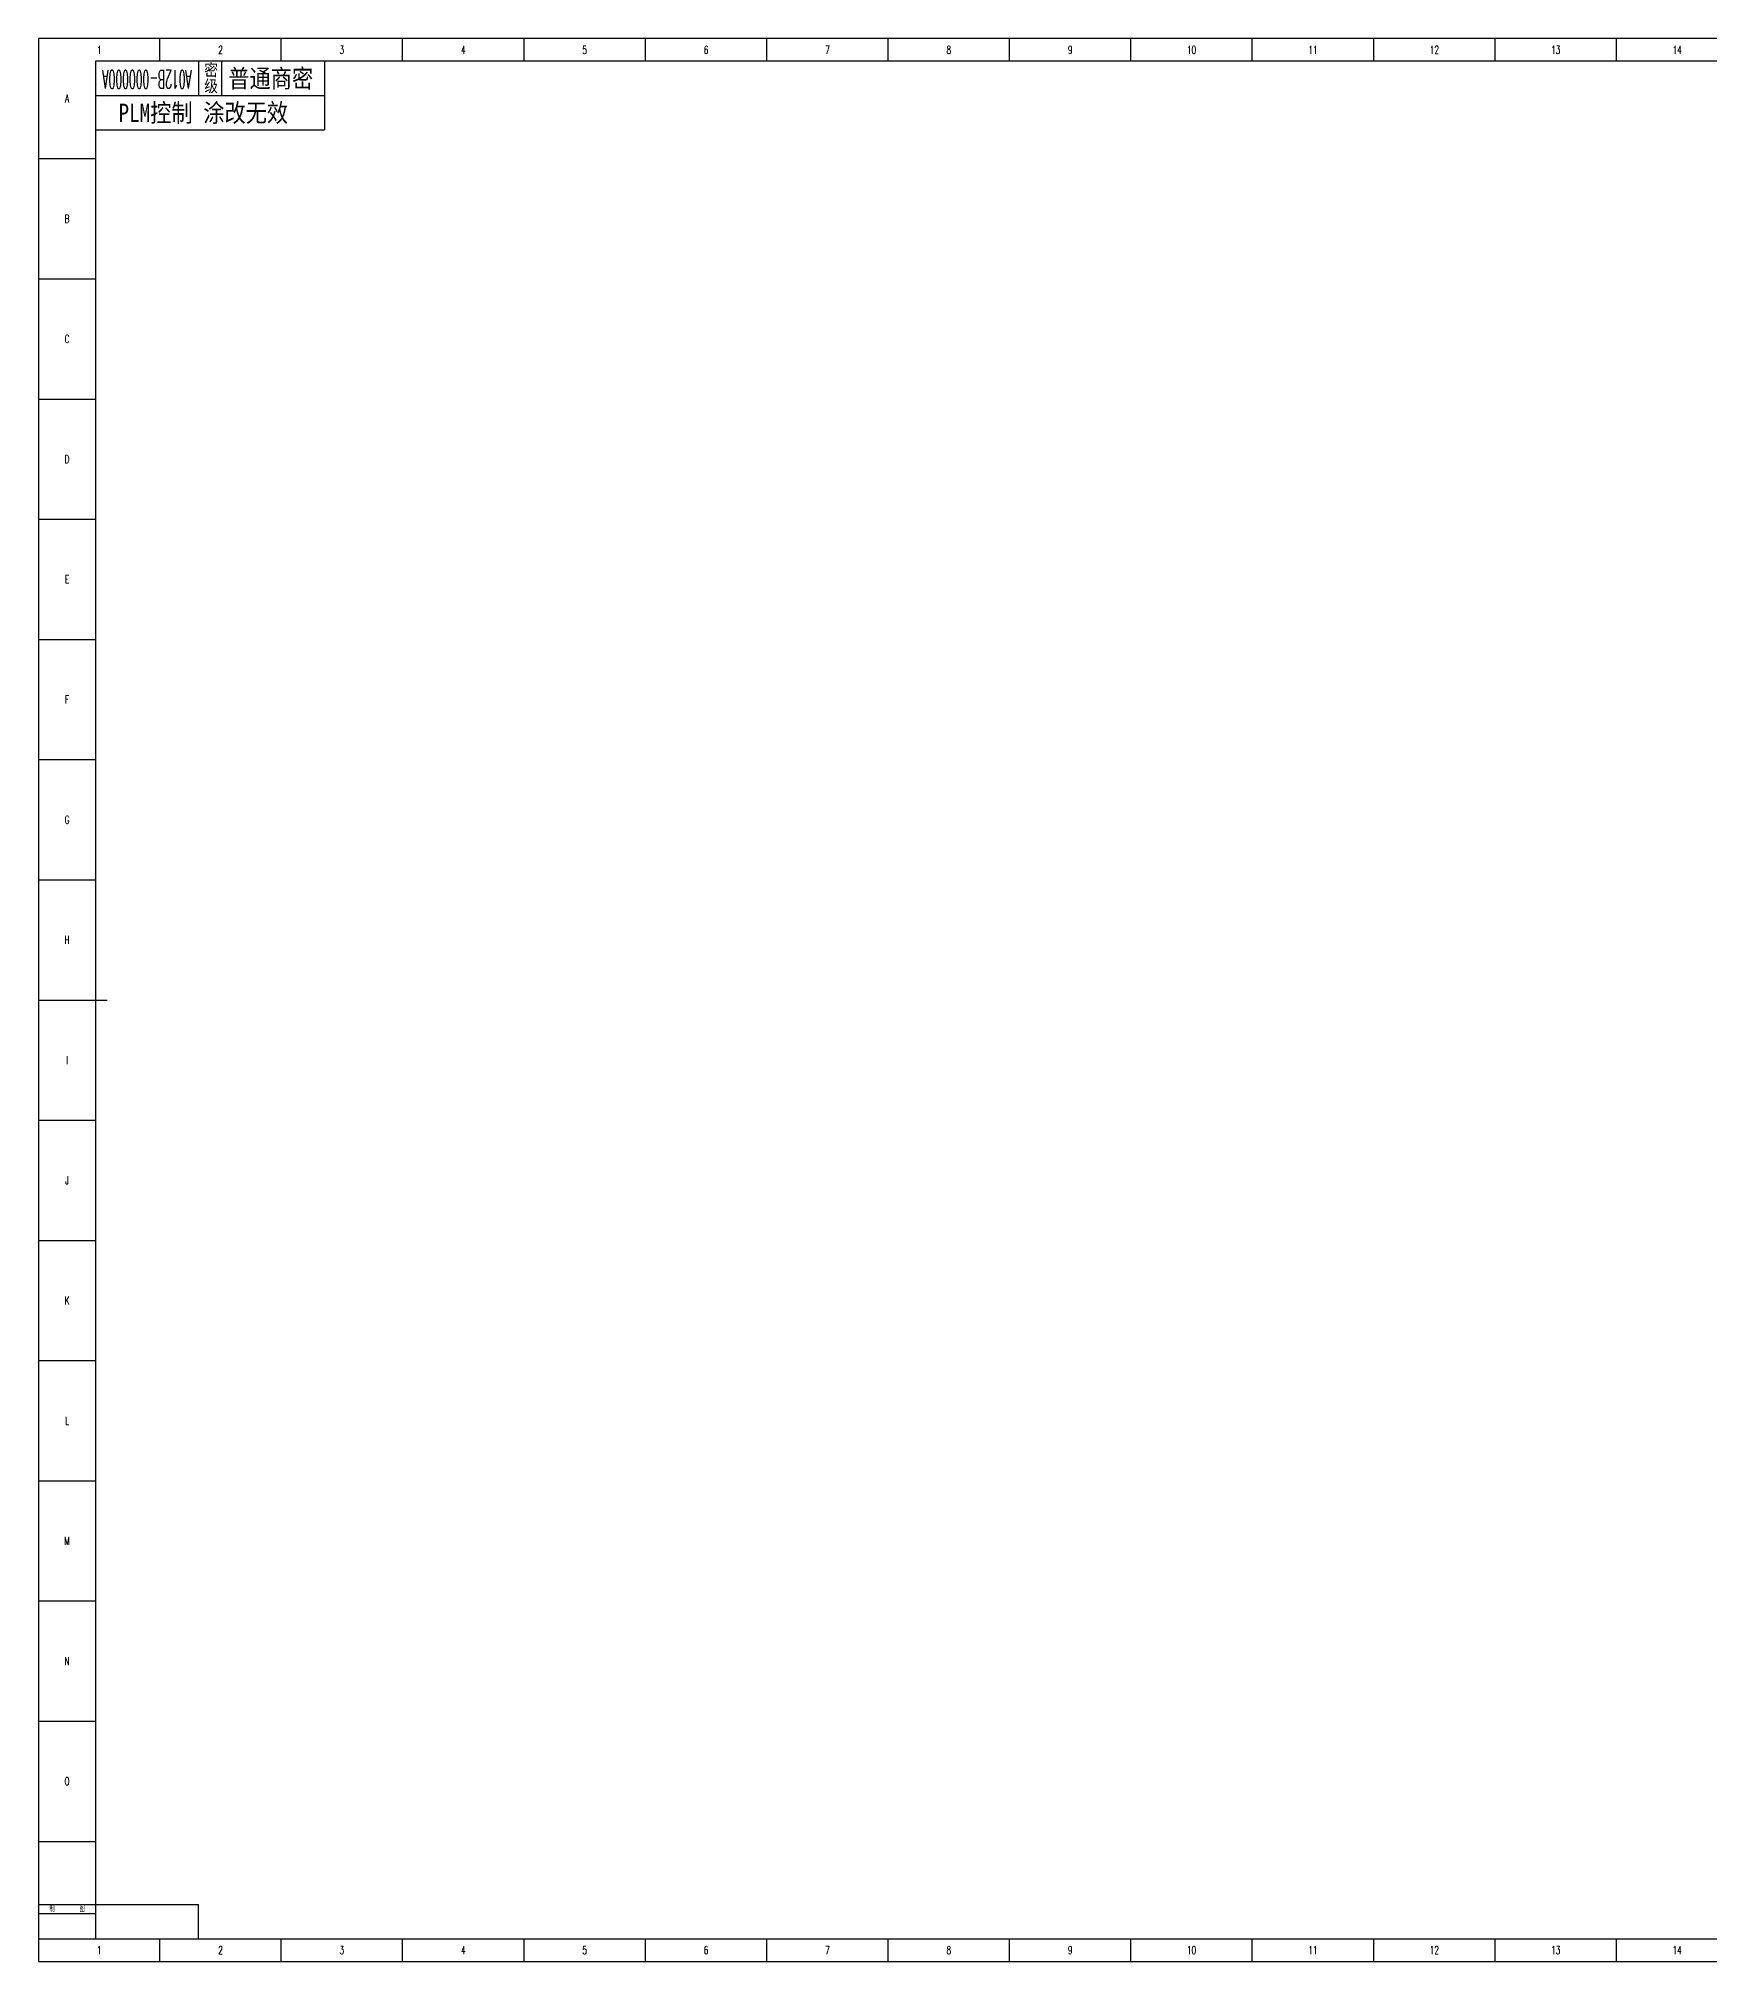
# Model space of a CAD drawing. Header units: millimetres. Extents: x 0 to 1486, y 0 to 841.
# Drawn here: x 0 to 731, y 0 to 841 of the extents above; entities that cross this region are included whole.
import ezdxf
from ezdxf.enums import TextEntityAlignment as Align

# ---------------------------------------------------------------- set-up
doc = ezdxf.new("R2010")
doc.units = ezdxf.units.MM
doc.layers.add('PDM_Title', color=7, linetype='Continuous')
doc.styles.add('HZ', font='TXT.SHX', dxfattribs={"width": 0.667, "bigfont": 'HZTXT.SHX'})
doc.styles.add('pdmHT', font='SIMHEI.TTF')

# ---------------------------------------------------------------- blocks, each defined once
blk = doc.blocks.new('FitPDM_DWGFrame')
at = {"layer": 'PDM_Title', "color": 2}
for p, q in [((1486, 841), (0, 841)), ((0, 841), (0, 0)), ((53.07, 831), (53.07, 841)), ((106.14, 831), (106.14, 841)), ((159.21, 831), (159.21, 841)), ((212.29, 831), (212.29, 841)), ((265.36, 831), (265.36, 841)), ((318.43, 831), (318.43, 841)), ((371.5, 831), (371.5, 841)), ((424.57, 831), (424.57, 841)), ((477.64, 831), (477.64, 841)), ((530.71, 831), (530.71, 841)), ((583.79, 831), (583.79, 841)), ((636.86, 831), (636.86, 841)), ((689.93, 831), (689.93, 841)), ((0, 788.44), (25, 788.44)), ((0, 735.87), (25, 735.87)), ((0, 683.31), (25, 683.31)), ((0, 630.75), (25, 630.75)), ((0, 578.19), (25, 578.19)), ((0, 525.62), (25, 525.62)), ((0, 473.06), (25, 473.06)), ((0, 367.94), (25, 367.94)), ((0, 315.38), (25, 315.38)), ((0, 262.81), (25, 262.81)), ((0, 210.25), (25, 210.25)), ((0, 157.69), (25, 157.69)), ((0, 105.12), (25, 105.12)), ((0, 52.56), (25, 52.56)), ((0, 25), (25, 25)), ((0, 21), (25, 21)), ((0, 10), (25, 10)), ((53.07, 0), (53.07, 10)), ((106.14, 0), (106.14, 10)), ((159.21, 0), (159.21, 10)), ((212.29, 0), (212.29, 10)), ((265.36, 0), (265.36, 10)), ((318.43, 0), (318.43, 10)), ((371.5, 0), (371.5, 10)), ((424.57, 0), (424.57, 10)), ((477.64, 0), (477.64, 10)), ((530.71, 0), (530.71, 10)), ((583.79, 0), (583.79, 10)), ((636.86, 0), (636.86, 10)), ((689.93, 0), (689.93, 10)), ((0, 0), (1486, 0))]:
    blk.add_line(p, q, dxfattribs=at)
at = {"layer": 'PDM_Title', "color": 0}
for p, q in [((1476, 831), (25, 831)), ((25, 831), (25, 10)), ((70, 831), (70, 816)), ((80, 831), (80, 816)), ((125, 831), (125, 816)), ((25, 816), (70, 816)), ((70, 816), (125, 816)), ((125, 816), (125, 801)), ((25, 801), (125, 801)), ((0, 420.5), (30, 420.5)), ((25, 25), (70, 25)), ((70, 10), (70, 25)), ((25, 10), (1476, 10))]:
    blk.add_line(p, q, dxfattribs=at)
at = {"layer": 'PDM_Title', "color": 2, "style": 'HZ', "width": 0.667}
for s, height, p in [('1', 3.5, (26.54, 836)), ('2', 3.5, (79.61, 836)), ('3', 3.5, (132.68, 836)), ('4', 3.5, (185.75, 836)), ('5', 3.5, (238.82, 836)), ('6', 3.5, (291.89, 836)), ('7', 3.5, (344.96, 836)), ('8', 3.5, (398.04, 836)), ('9', 3.5, (451.11, 836)), ('10', 3.5, (504.18, 836)), ('11', 3.5, (557.25, 836)), ('12', 3.5, (610.32, 836)), ('13', 3.5, (663.39, 836)), ('14', 3.5, (716.46, 836)), ('A', 3.5, (12.5, 814.72)), ('B', 3.5, (12.5, 762.16)), ('C', 3.5, (12.5, 709.59)), ('D', 3.5, (12.5, 657.03)), ('E', 3.5, (12.5, 604.47)), ('F', 3.5, (12.5, 551.91)), ('G', 3.5, (12.5, 499.34)), ('H', 3.5, (12.5, 446.78)), ('I', 3.5, (12.5, 394.22)), ('J', 3.5, (12.5, 341.66)), ('K', 3.5, (12.5, 289.09)), ('L', 3.5, (12.5, 236.53)), ('M', 3.5, (12.5, 183.97)), ('N', 3.5, (12.5, 131.41)), ('O', 3.5, (12.5, 78.84)), ('制      图', 2.5, (12.5, 23)), ('1', 3.5, (26.54, 5)), ('2', 3.5, (79.61, 5)), ('3', 3.5, (132.68, 5)), ('4', 3.5, (185.75, 5)), ('5', 3.5, (238.82, 5)), ('6', 3.5, (291.89, 5)), ('7', 3.5, (344.96, 5)), ('8', 3.5, (398.04, 5)), ('9', 3.5, (451.11, 5)), ('10', 3.5, (504.18, 5)), ('11', 3.5, (557.25, 5)), ('12', 3.5, (610.32, 5)), ('13', 3.5, (663.39, 5)), ('14', 3.5, (716.46, 5))]:
    blk.add_text(s, height=height, dxfattribs=at).set_placement(p, align=Align.MIDDLE_CENTER)
at = {"layer": 'PDM_Title', "color": 2, "style": 'HZ', "width": 0.436567}
blk.add_text('A012B-000000A', height=8, rotation=180, dxfattribs=at).set_placement((67, 827.1), (28, 827.1), align=Align.FIT)
at = {"layer": 'PDM_Title', "color": 2, "style": 'HZ'}
for s, p in [('密', (72.5, 824)), ('级', (72.5, 817))]:
    blk.add_text(s, height=6, dxfattribs=at).set_placement(p)
at = {"layer": 'PDM_Title', "color": 2, "style": 'pdmHT', "width": 0.85}
for s, p in [('普通商密', (83, 819.5)), ('PLM控制 涂改无效', (35, 804.5))]:
    blk.add_text(s, height=8, dxfattribs=at).set_placement(p)

msp = doc.modelspace()

# ---------------------------------------------------------------- block references
at = {"layer": 'PDM_Title'}
msp.add_blockref('FitPDM_DWGFrame', (0, 0), dxfattribs=at)

doc.saveas('drawing.dxf')
